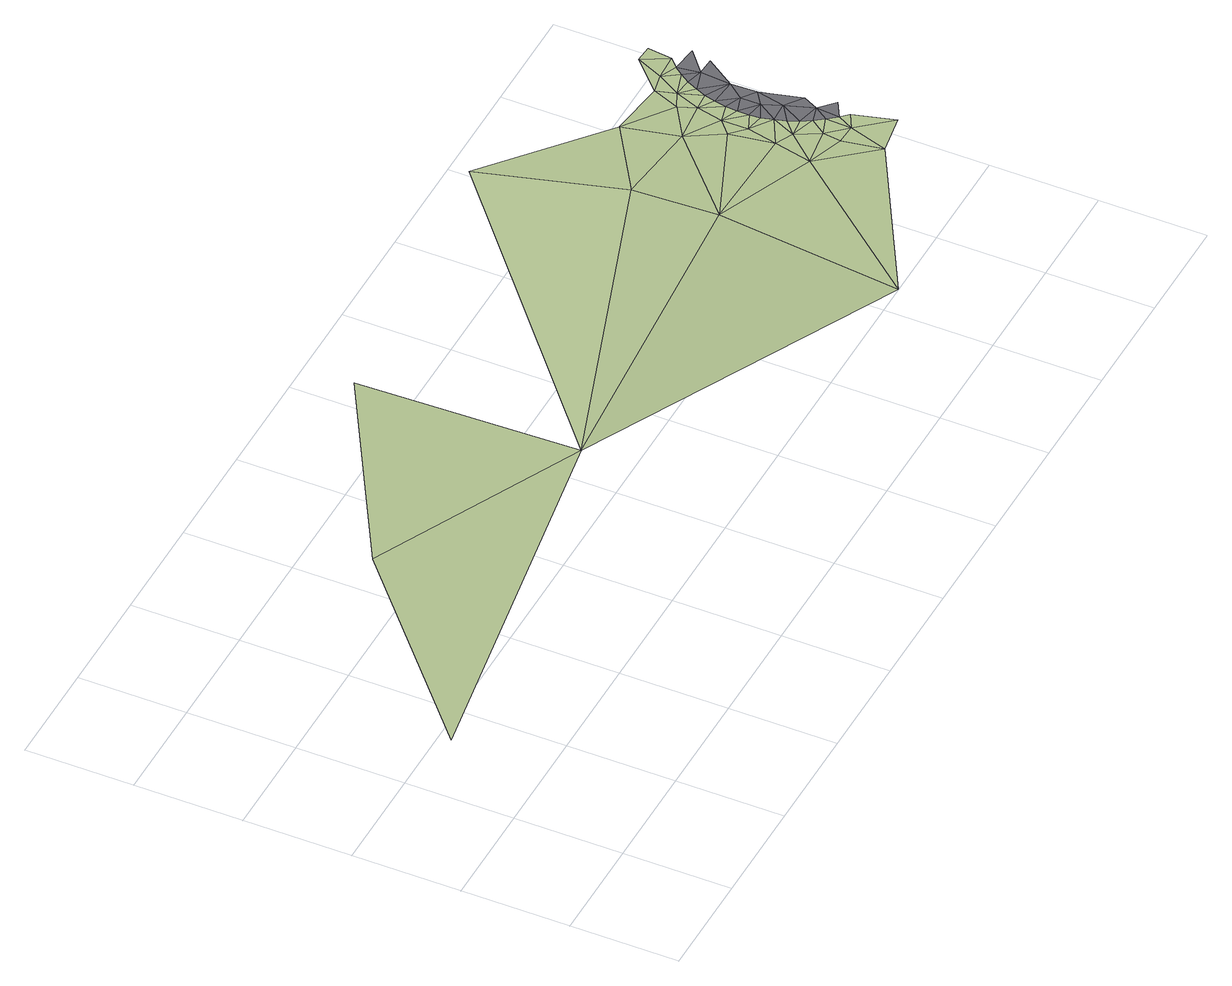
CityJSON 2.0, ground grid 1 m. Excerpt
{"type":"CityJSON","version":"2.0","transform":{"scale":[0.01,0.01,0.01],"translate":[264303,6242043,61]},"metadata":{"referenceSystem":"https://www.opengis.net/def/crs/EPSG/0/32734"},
"CityObjects":{
"terrain1":{"type":"TINRelief","geometry":[{"type":"CompositeSurface","lod":"1","boundaries":[[[0,1,2]],[[3,2,1]],[[4,5,1]],[[5,6,1]],[[6,7,1]],[[8,5,4]],[[5,9,6]],[[10,8,4]],[[7,6,11]],[[8,12,5]],[[13,9,5]],[[12,13,5]],[[6,9,11]],[[14,12,8]],[[15,8,10]],[[16,8,15]],[[16,14,8]],[[13,12,17]],[[18,9,13]],[[9,19,11]],[[13,17,18]],[[20,12,14]],[[20,17,12]],[[10,21,15]],[[22,9,18]],[[15,21,16]],[[22,19,9]],[[23,14,16]],[[18,17,24]],[[20,14,25]],[[14,26,25]],[[20,27,17]],[[27,24,17]],[[14,23,26]],[[19,28,11]],[[21,10,29]],[[30,16,21]],[[16,30,23]],[[31,18,24]],[[32,22,18]],[[32,18,31]],[[33,30,21]],[[22,34,19]],[[21,35,33]],[[36,22,32]],[[21,29,35]],[[22,36,37]],[[28,19,34]],[[22,37,34]],[[37,38,34]],[[28,34,39]],[[40,34,38]],[[34,40,41]],[[34,41,39]],[[39,42,28]],[[41,43,39]],[[43,44,39]],[[39,44,42]],[[42,44,45]]]}]},
"road1":{"type":"Road","attributes":{"highway":"motorway_link","surface":"asphalt","lanes":1,"width":2.2,"oneway":"yes"},"geometry":[{"type":"MultiSurface","lod":"1","boundaries":[[[20,46,27]],[[25,47,20]],[[46,24,27]],[[47,25,26]],[[31,24,46]],[[23,48,26]],[[30,48,23]],[[46,20,47]],[[49,32,31]],[[30,33,48]],[[47,26,48]],[[49,31,46]],[[32,49,36]],[[48,33,50]],[[47,51,46]],[[48,52,47]],[[49,46,51]],[[37,36,53]],[[36,49,53]],[[52,51,47]],[[53,38,37]],[[51,53,49]],[[40,38,54]],[[38,53,54]],[[54,41,40]],[[41,54,43]],[[53,55,54]],[[43,54,56]]]}]}
},
"vertices":[
[55,184,20],[435,249,10],[239,345,10],[429,454,10],[618,47,120],[637,220,120],[633,299,120],[595,429,120],[729,182,120],[711,290,120],[770,133,120],[699,342,120],[737,217,120],[730,258,120],[753,209,120],[763,170,120],[765,187,120],[743,245,120],[743,270,120],[742,310,120],[763,231,120],[781,169,120],[748,294,120],[776,202,120],[759,252,120],[766,221,120],[770,211,120],[760,242,120],[752,335,120],[807,139,120],[782,193,120],[759,263,120],[760,274,120],[789,184,120],[757,317,120],[796,177,120],[762,285,120],[765,295,120],[769,305,120],[770,339,120],[774,315,120],[780,324,120],[781,364,120],[786,332,120],[794,340,120],[797,363,120],
[775,249,120],[782,232,120],[791,206,120],[775,268,120],[805,193,120],[788,258,120],[798,220,120],[787,283,120],[789,311,120],[805,310,120],[810,329,120]
]}
